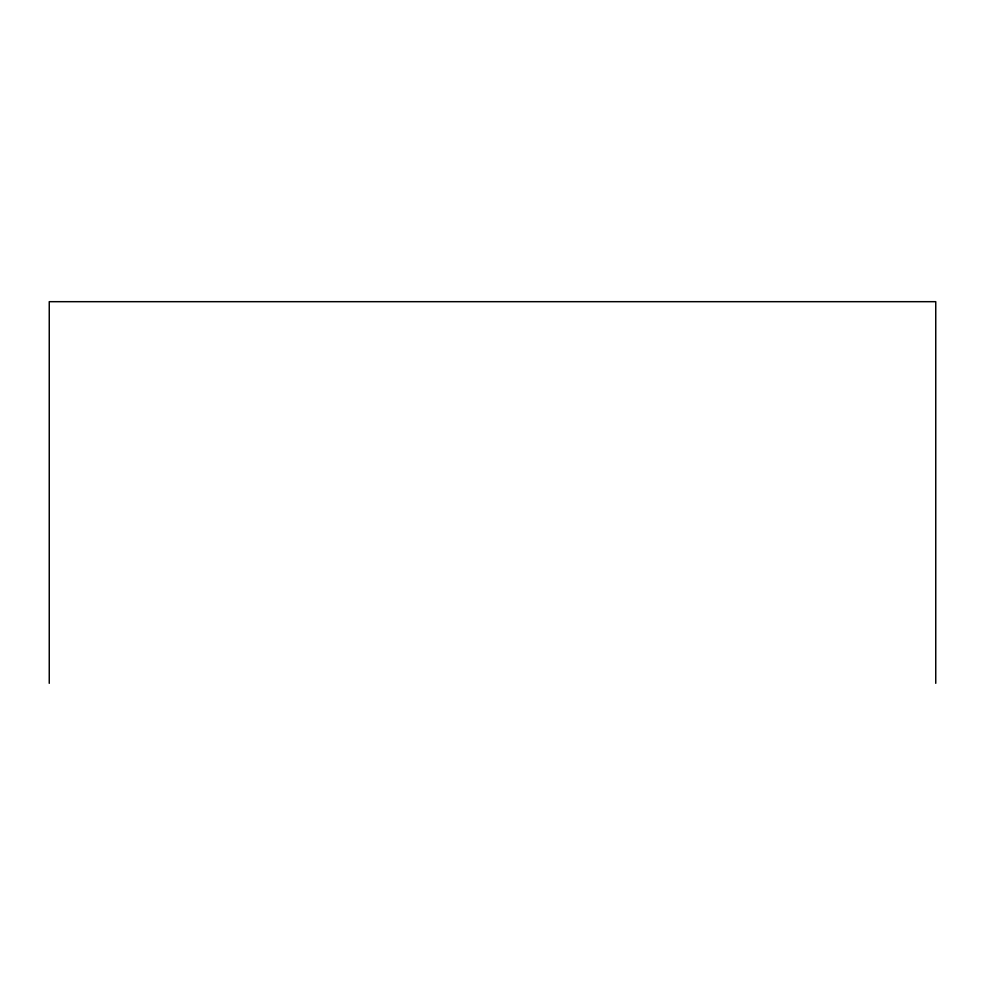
<?xml version="1.0" encoding="UTF-8"?>
<svg xmlns="http://www.w3.org/2000/svg" width="985" height="985" viewBox="0 0 985 985"><rect width="100%" height="100%" fill="white"/><g stroke="black" fill="none" stroke-linecap="round" stroke-linejoin="round"><path stroke-width="1.48" d="M935.75 683.319L935.75 301.681L49.25 301.681L49.25 683.319"/></g></svg>
